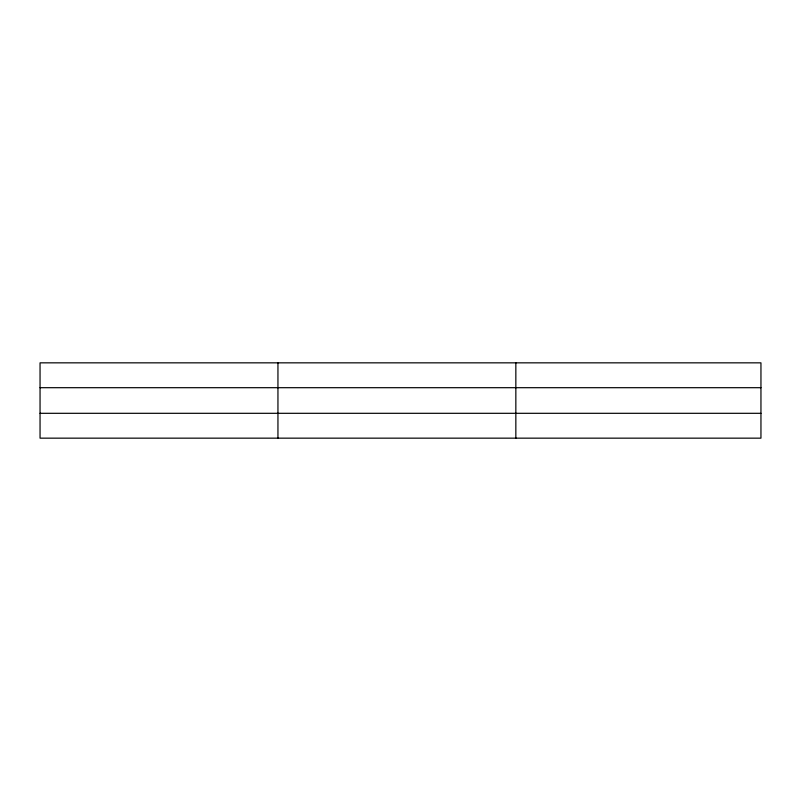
<?xml version="1.0" encoding="UTF-8"?>
<svg xmlns="http://www.w3.org/2000/svg" width="801" height="801" viewBox="0 0 801 801"><rect width="100%" height="100%" fill="white"/><g stroke="black" fill="none" stroke-linecap="round" stroke-linejoin="round"><path stroke-width="1.2" d="M277.947 438.157L277.947 362.843M515.844 438.157L515.844 362.843M760.95 413.306L760.95 438.157L40.05 438.157L40.05 362.843L760.95 362.843L760.95 413.306L40.05 413.306M40.05 387.694L760.95 387.694"/></g></svg>
